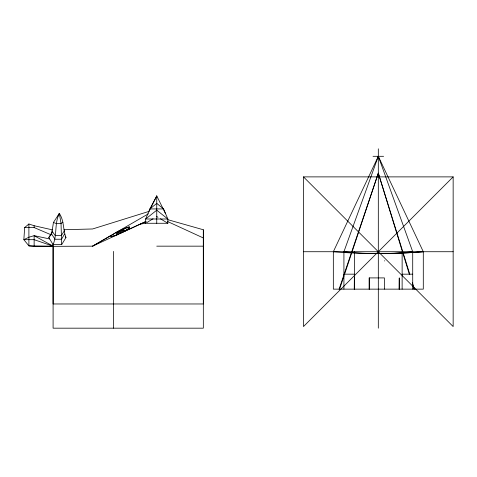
<?xml version="1.0" encoding="UTF-8"?>
<svg xmlns="http://www.w3.org/2000/svg" width="477" height="477" viewBox="0 0 477 477"><rect width="100%" height="100%" fill="white"/><g stroke="black" fill="none" stroke-linecap="round" stroke-linejoin="round"><path stroke-width="0.72" d="M52.392 229.86L34.135 225.722L28.894 224.005L28.894 245.858L34.135 246.412L92.598 246.162L145.944 221.519M53.096 244.003L53.096 303.968L203.327 303.968L203.327 229.765L167.499 219.587M48.809 237.516L51.653 234.106L53.442 222.425L59.351 213.44C64.246 220.738 62.952 229.741 65.963 237.516L61.676 244.635L53.096 244.635L48.809 237.516L52.381 231.583M28.894 224.005L24.667 227.565L23.85 239.681L28.894 245.858L53.096 246.162L34.135 235.668L28.894 237.23L23.85 239.681L34.135 239.681L53.096 246.162M339.588 289.14L344.048 275.784M344.519 274.376L378.315 173.145L409.803 274.287M339.093 289.14L378.315 173.145L409.338 274.197M343.917 289.14L343.917 251.725L378.315 156.307L423.296 251.725L423.296 289.14L333.334 289.14L333.334 251.725L378.315 156.307L412.712 251.725L412.712 289.14M53.096 244.635C57.294 234.744 54.283 223.272 59.351 213.44L61.026 223.433L61.676 244.635M148.764 211.77L156.748 196.089M58.039 216.009L59.351 213.44L59.506 214.817M165.579 213.774L156.748 195.904L149.897 208.932L145.658 218.997L145.658 223.278L140.399 224.083M64.574 234.04L61.527 239.227L55.064 239.263L51.653 234.106M64.359 230.779L61.414 235.495L55.165 235.531L51.868 230.844M453.15 176.884L303.479 326.56L303.479 176.884L453.15 176.884L453.15 326.56L303.479 176.884M62.994 222.145L61.026 223.433L56.25 223.57L53.442 222.425M110.682 235.924L111.856 235.185M153.051 218.776L145.658 223.278L167.838 223.278L167.838 218.997L163.599 208.932L156.748 203.393L149.897 208.932L163.599 208.932M148.407 213.809L92.598 246.162L110.61 235.698L111.391 236.825L117.044 234.875M119.554 233.641L146.028 221.411M117.098 231.971L123.525 228.882L129.416 226.802L129.661 227.934L124.616 231.166L117.032 234.791L111.35 236.693L110.897 235.745L115.941 232.514L123.525 228.882L129.172 226.933L129.613 227.881L124.586 231.166L123.525 228.882M148.991 211.389L92.598 228.972L64.067 229.729M373.02 156.307L383.603 156.307M24.667 227.565L34.135 227.565L51.063 234.779M156.748 246.162L203.327 246.162M303.479 251.725L453.15 251.725M343.917 274.174L354.5 274.174M402.129 274.174L412.712 274.174M49.584 238.935L34.135 235.668L34.135 246.412M167.546 221.501L203.327 237.963M156.748 216.528L157.982 217.279M160.445 218.776L167.838 223.278M65.248 236.33L65.963 237.516M412.444 282.778L414.424 289.14M412.396 284.161L413.929 289.14M402.129 251.725L402.129 289.14M399.261 289.14L399.261 277.912L399.16 289.14M384.712 260.633L384.712 261.008M384.39 289.14L384.39 277.912L369.126 277.912L369.126 289.14M378.315 148.824L378.315 328.176M369.425 277.912L369.425 289.14M354.5 251.725L354.5 289.14M354.357 289.14L354.357 277.912L354.256 289.14M203.327 229.765L203.327 328.176L53.096 328.176L53.096 245.864M156.748 195.904L156.748 223.278M113.49 251.385L113.49 328.176M34.135 225.722L34.135 227.565M378.315 253.591A857.807 681.406 -90 0 0 423.296 251.725A857.807 681.406 90 0 1 333.334 251.725M412.712 251.725A857.807 521.075 -90 0 1 343.917 251.725M156.748 210.196L145.658 218.997L167.838 218.997L156.748 210.196M118.159 232.275L116.376 233.42L116.597 233.879L124.187 230.26L123.96 229.789L121.951 230.463L118.159 232.275"/></g></svg>
